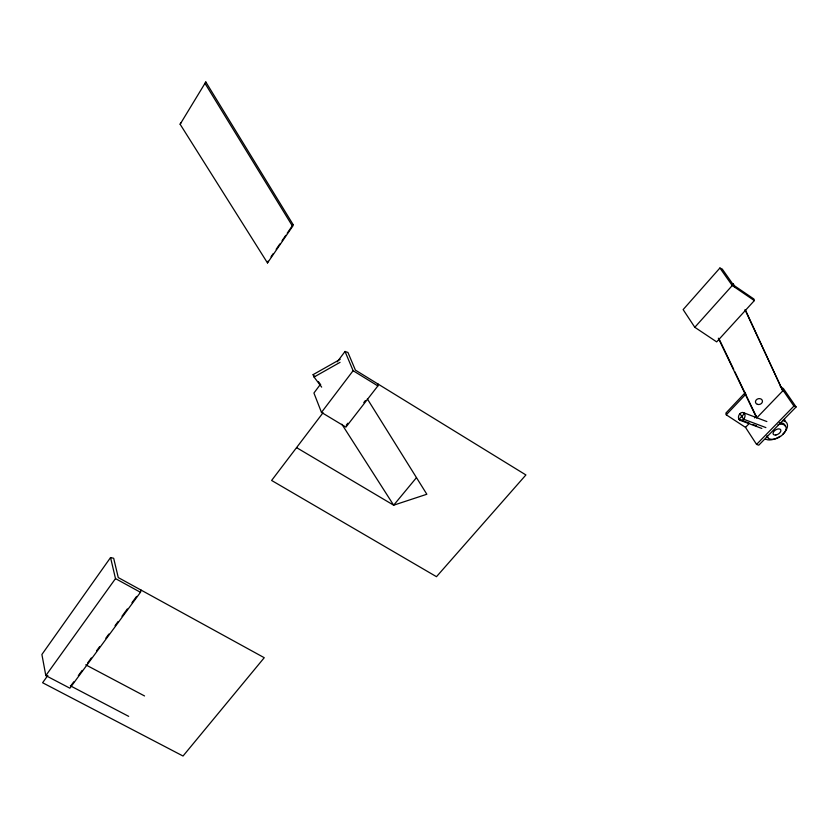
<?xml version="1.0" encoding="UTF-8"?>
<svg xmlns="http://www.w3.org/2000/svg" width="838" height="838" viewBox="0 0 838 838"><rect width="100%" height="100%" fill="white"/><g stroke="black" fill="none" stroke-linecap="round" stroke-linejoin="round"><path stroke-width="1.26" d="M320.147 384.715L313.925 393.022L321.478 412.401L345.916 427.129L377.865 385.92L378.137 384.108M292.598 226.344L293.111 224.594L205.813 81.977L180.128 124.244L267.49 262.943L292.598 226.344L205.059 83.465L205.813 81.977M267.49 262.943L268.055 261.142M47.85 675.438L42.602 682.74L183.03 756.023L264.253 657.704L118.263 577.571L113.675 558.255L110.543 557.574L41.9 654.478L45.818 675.596L69.879 688.197L140.47 592.298L141.182 590.151M180.128 124.244L180.935 122.694M271.009 256.837L273.219 253.621M276.163 249.315L279.85 243.942M282.06 240.716L285.748 235.342M287.214 233.194L293.111 224.594M45.818 675.596L115.497 578.608L110.543 557.574M70.696 685.976L73.754 681.818M78.332 675.596L82.155 670.4M87.498 663.13L91.321 657.945M96.663 650.676L99.722 646.517M105.829 638.21L108.909 634.031M115.057 625.672L118.127 621.492M121.971 616.265L127.345 608.954M131.964 602.69L136.573 596.415M337.253 361.859L345.026 351.468L347.948 352.463L355.406 370.124L525.908 474.947L436.483 576.691L271.617 480.457L323.039 412.746M321.478 412.401L353.112 370.7L345.026 351.468M346.241 425.264L347.843 423.211M363.786 402.628L365.378 400.564M416.476 477.639L393.661 505.188L296.558 447.618M719.915 268.013L683.138 309.599L694.807 327.291L716.668 341.883L754.347 300.591L753.875 299.009L733.585 285.171L722.241 269.071L719.915 268.013L732.255 285.528L754.347 300.591M694.807 327.291L732.255 285.528M745.453 392.414L725.876 413.103L726.263 414.81L745.506 427.38L756.567 444.402L758.757 445.198L796.1 406.954L783.436 388.612L780.283 386.496M726.263 414.81L745.893 394.111M744.469 413.553L738.98 419.304L749.518 423.263M745.506 427.38L748.386 424.395M754.629 417.9L756.41 416.057M745.296 309.714L782.776 390.875L756.662 417.984L718.344 338.196M756.567 444.402L793.921 406.095L796.1 406.954M321.656 387.135L314.061 377.027L313.119 374.628L340.186 359.334M314.061 377.027L340.05 362.351M765.492 439.164L767.818 439.856A13.712 7.804 -31.6 0 0 780.042 436.294M782.545 420.508L784.871 421.231A13.712 7.804 -31.6 0 1 782.807 434.126M753.037 424.583L756.546 425.903M739.839 420.205L761.847 428.448M765.869 427.59L743.599 419.21L739.985 413.668M743.652 412.746A4.19 3.111 -65.8 0 1 743.159 419.66A4.19 3.111 -65.8 0 1 738.446 417.031A4.19 3.111 -65.8 0 1 743.652 412.746L766.854 421.556M70.329 685.788L128.675 716.354M85.738 664.827L144.555 695.959M115.497 578.608L140.47 592.298M353.112 370.7L377.865 385.92M313.119 374.628L314.638 376.65M318.43 381.709L320.703 384.736M782.273 389.178L793.921 406.095M341.873 424.238L393.661 505.188L426.846 494.252L367.337 398.878M719.088 338.919L733.711 369.39M734.832 371.726L756.211 416.266M734.811 287.172L733.156 283.611L733.585 285.171M745.066 309.84L782.776 390.875M767.042 436.127A10.643 6.044 -31.5 0 0 768.896 438.641L770.646 439.238A10.643 6.044 -31.5 0 0 783.268 434.094A10.643 6.044 -31.5 0 0 784.295 424.929L782.545 424.321A10.643 6.044 -31.5 0 0 777.968 424.636M767.954 437.216A10.632 6.044 -31.6 0 1 766.718 436.148M779.424 422.781A10.632 6.044 -31.6 0 1 781.582 422.886L783.331 423.504A10.632 6.044 -31.6 0 1 785.154 426.06M784.326 419.335A13.68 7.814 -31.6 0 1 785.206 421.189M757.416 404.345A3.53 2.923 -14.8 0 0 762.454 401.098A3.53 2.923 -14.8 0 0 757.018 399.265A3.53 2.923 -14.8 0 0 757.416 404.345M775.873 435.006A4.337 2.462 -31.5 0 0 780.775 429.915A4.337 2.462 -31.5 0 0 774.26 431.004A4.337 2.462 -31.5 0 0 775.873 435.006"/></g></svg>
